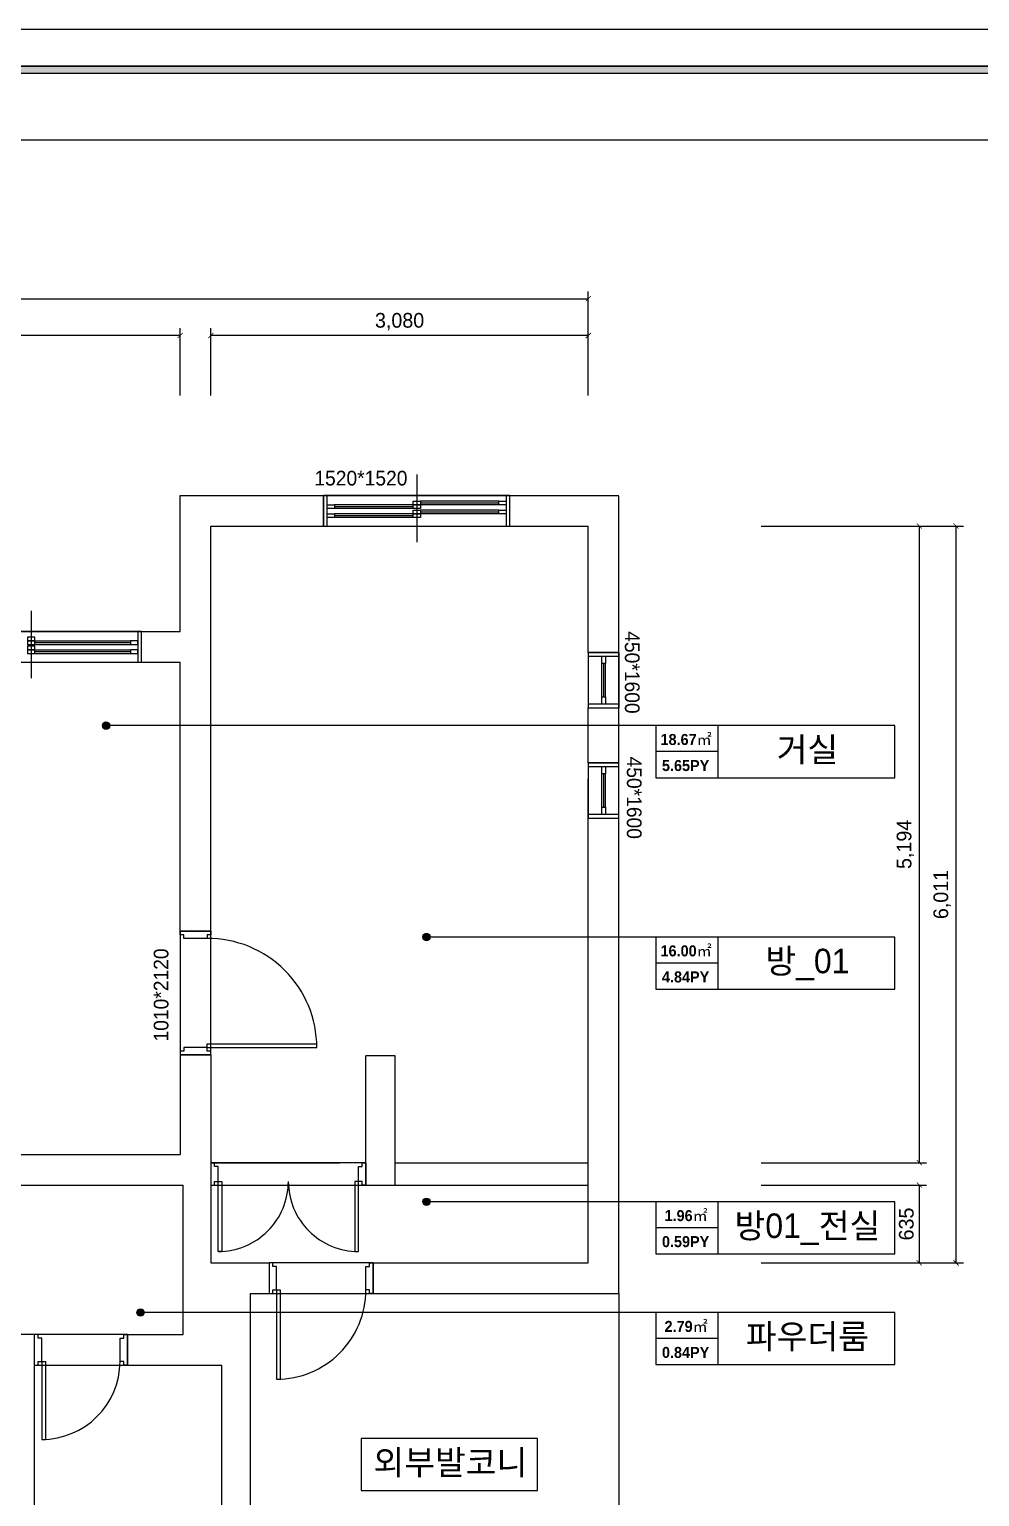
# Model space of a CAD drawing. Header units: inches. Extents: x 45519 to 207552, y -100391 to 47052.
# Drawn here: x 84424 to 92178, y 24437 to 36407 of the extents above; entities that cross this region are included whole.
import ezdxf
from ezdxf.enums import TextEntityAlignment as Align

# ---------------------------------------------------------------- set-up
doc = ezdxf.new("R2010")
doc.units = ezdxf.units.IN
doc.header["$LTSCALE"] = 100
doc.header["$MEASUREMENT"] = 0
doc.header["$PDSIZE"] = 700.071425
for name, color, linetype in [('0-ELC TEXT', 7, 'Continuous'), ('03-TEXT', 3, 'Continuous'), ('07-DIM', 1, 'Continuous'), ('2-con', 2, 'Continuous'), ('4-win', 4, 'Continuous'), ('7', 7, 'Continuous'), ('CO-BATH', 6, 'Continuous'), ('F-SYM', 7, 'Continuous'), ('fin', 5, 'Continuous'), ('FORM(YOURNAME)-11', 1, 'Continuous'), ('도면층4', 4, 'Continuous'), ('도면층5', 5, 'Continuous')]:
    doc.layers.add(name, color=color, linetype=linetype)
doc.styles.add('YOURNAME', font='HY울릉도M.TTF')
doc.styles.add('넥슨고딕', font='NEXONLv1GothicBold.ttf')
doc.styles.add('마감재', font='stylu.ttf')
doc.styles.add('코레일둥고', font='Korail_Round_Gothic_Medium.ttf')
doc.dimstyles.new('벽치수 Copy of DIM-50', dxfattribs={"dimscale": 60, "dimtxt": 2, "dimasz": 0.7, "dimexe": 1, "dimexo": 1, "dimgap": 0.7, "dimtad": 1, "dimdec": 0, "dimzin": 1, "dimdsep": 46, "dimlunit": 6, "dimtxsty": '마감재', "dimblk": 'ARCHTICK', "dimcen": -0.09, "dimclrd": 1, "dimclre": 1, "dimclrt": 3, "dimadec": 0, "dimazin": 0, "dimtfac": 1, "dimtdec": 0, "dimtix": 1, "dimtmove": 2, "dimatfit": 0, "dimldrblk": 'ARCHTICK', "dimfxl": 0, "dimtolj": 1, "dimtzin": 0, "dimarcsym": 0})

# ---------------------------------------------------------------- blocks, each defined once
blk = doc.blocks.new('FORM-PLAN')
at = {"layer": 'FORM(YOURNAME)-11'}
h = blk.add_hatch(color=256, dxfattribs=at)
h.dxf.hatch_style = 1
h.paths.add_polyline_path([(-71444, 55115), (10556, 55115), (10556, 54915), (-71444, 54915)])
h.paths.add_polyline_path([(-71444, -2085), (10556, -2085), (10556, -2285), (-71444, -2285)])
at = {"layer": 'Defpoints', "color": 158}
for points in [[(-71444, -2285), (10556, -2285), (10556, 55115), (-71444, 55115)], [(-69444, 53115), (-64, 53115), (-64, 1215), (-69444, 1215)]]:
    blk.add_lwpolyline(points, close=True, dxfattribs=at)
at = {"layer": 'FORM(YOURNAME)-11', "color": 250}
blk.add_lwpolyline([(-72444, -3285), (11556, -3285), (11556, 56115), (-72444, 56115)], close=True, dxfattribs=at)
at = {"layer": 'FORM(YOURNAME)-11'}
blk.add_lwpolyline([(-71444, 55115), (10556, 55115), (10556, 54915), (-71444, 54915)], close=True, dxfattribs=at)
at = {"layer": 'FORM(YOURNAME)-11', "color": 3, "style": 'YOURNAME'}
for tag, height, p in [('1', 450, (9905, 18188)), ('2', 450, (9905, 17544)), ('3', 450, (9905, 16257)), ('4', 450, (9905, 14326)), ('5', 515, (9905, 12009)), ('6', 515, (9905, 9757)), ('7', 515, (9905, 7504)), ('8', 515, (9905, 5252)), ('9', 515, (9905, 2999)), ('10', 515, (5655, 811)), ('11', 515, (9905, 747)), ('12', 515, (5655, -1441)), ('13', 515, (9905, -1441))]:
    blk.add_attdef(tag, text='', height=height, dxfattribs=at).set_placement(p, align=Align.MIDDLE_RIGHT)
blk = doc.blocks.new('*U423')
at = {"layer": 'F-SYM', "xscale": 0.3, "yscale": 0.3, "zscale": 0.3}
blk.add_blockref('FORM-PLAN', (93652, 19572), dxfattribs=at)
blk = doc.blocks.new('_ArchTick')
at = {"color": 0, "linetype": 'ByBlock', "const_width": 0.15}
blk.add_lwpolyline([(-0.5, -0.5), (0.5, 0.5)], dxfattribs=at)
blk = doc.blocks.new('*D47')
at = {"layer": '07-DIM', "color": 1, "lineweight": -2}
for p, q in [((77815, 33419), (77815, 34269)), ((88985, 33419), (88985, 34269)), ((77815, 34209), (88985, 34209))]:
    blk.add_line(p, q, dxfattribs=at)
at = {"layer": 'Defpoints', "color": 0}
for p in [(88985, 34209), (77815, 33359), (88985, 33359)]:
    blk.add_point(p, dxfattribs=at)
at = {"layer": '07-DIM', "color": 1, "lineweight": -2, "xscale": 42, "yscale": 42, "zscale": 42, "rotation": 180}
blk.add_blockref('_ArchTick', (77815, 34209), dxfattribs=at)
at = {"layer": '07-DIM', "color": 1, "lineweight": -2, "xscale": 42, "yscale": 42, "zscale": 42}
blk.add_blockref('_ArchTick', (88985, 34209), dxfattribs=at)
at = {"layer": '07-DIM', "color": 3, "insert": (83400, 34322), "char_height": 120, "attachment_point": 5, "style": '마감재'}
blk.add_mtext('\\A1;11,170', dxfattribs=at)
blk = doc.blocks.new('*D48')
at = {"layer": '07-DIM', "color": 1, "lineweight": -2}
for p, q in [((81435, 33399), (81435, 33969)), ((85655, 33909), (81435, 33909)), ((85655, 33419), (85655, 33969))]:
    blk.add_line(p, q, dxfattribs=at)
at = {"layer": 'Defpoints', "color": 0}
for p in [(81435, 33909), (81435, 33339), (85655, 33359)]:
    blk.add_point(p, dxfattribs=at)
at = {"layer": '07-DIM', "color": 1, "lineweight": -2, "xscale": 42, "yscale": 42, "zscale": 42, "rotation": 180}
blk.add_blockref('_ArchTick', (81435, 33909), dxfattribs=at)
at = {"layer": '07-DIM', "color": 1, "lineweight": -2, "xscale": 42, "yscale": 42, "zscale": 42}
blk.add_blockref('_ArchTick', (85655, 33909), dxfattribs=at)
at = {"layer": '07-DIM', "color": 3, "insert": (83545, 34022), "char_height": 120, "attachment_point": 5, "style": '마감재'}
blk.add_mtext('\\A1;4,220', dxfattribs=at)
blk = doc.blocks.new('*D49')
at = {"layer": '07-DIM', "color": 1, "lineweight": -2}
for p, q in [((85905, 33419), (85905, 33969)), ((88985, 33909), (85905, 33909)), ((88985, 33419), (88985, 33969))]:
    blk.add_line(p, q, dxfattribs=at)
at = {"layer": 'Defpoints', "color": 0}
for p in [(85905, 33909), (85905, 33359), (88985, 33359)]:
    blk.add_point(p, dxfattribs=at)
at = {"layer": '07-DIM', "color": 1, "lineweight": -2, "xscale": 42, "yscale": 42, "zscale": 42, "rotation": 180}
blk.add_blockref('_ArchTick', (85905, 33909), dxfattribs=at)
at = {"layer": '07-DIM', "color": 1, "lineweight": -2, "xscale": 42, "yscale": 42, "zscale": 42}
blk.add_blockref('_ArchTick', (88985, 33909), dxfattribs=at)
at = {"layer": '07-DIM', "color": 3, "insert": (87445, 34022), "char_height": 120, "attachment_point": 5, "style": '마감재'}
blk.add_mtext('\\A1;3,080', dxfattribs=at)
blk = doc.blocks.new('*D53')
at = {"layer": '07-DIM', "color": 1, "lineweight": -2}
for p, q in [((90395, 32355), (92045, 32355)), ((91985, 26344), (91985, 32355)), ((90395, 26344), (92045, 26344))]:
    blk.add_line(p, q, dxfattribs=at)
at = {"layer": 'Defpoints', "color": 0}
for p in [(90335, 32355), (91985, 32355), (90335, 26344)]:
    blk.add_point(p, dxfattribs=at)
at = {"layer": '07-DIM', "color": 1, "lineweight": -2, "xscale": 42, "yscale": 42, "zscale": 42}
for p, rotation in [((91985, 32355), 90), ((91985, 26344), 270)]:
    blk.add_blockref('_ArchTick', p, dxfattribs=dict(at, rotation=rotation))
at = {"layer": '07-DIM', "color": 3, "insert": (91872, 29349), "char_height": 120, "attachment_point": 5, "rotation": 90, "style": '마감재'}
blk.add_mtext('\\A1;6,011', dxfattribs=at)
blk = doc.blocks.new('*D54')
at = {"layer": '07-DIM', "color": 1, "lineweight": -2}
for p, q in [((90395, 32355), (91745, 32355)), ((91685, 32355), (91685, 27161)), ((90395, 27161), (91745, 27161))]:
    blk.add_line(p, q, dxfattribs=at)
at = {"layer": 'Defpoints', "color": 0}
for p in [(90335, 32355), (90335, 27161), (91685, 27161)]:
    blk.add_point(p, dxfattribs=at)
at = {"layer": '07-DIM', "color": 1, "lineweight": -2, "xscale": 42, "yscale": 42, "zscale": 42}
for p, rotation in [((91685, 32355), 90), ((91685, 27161), 270)]:
    blk.add_blockref('_ArchTick', p, dxfattribs=dict(at, rotation=rotation))
at = {"layer": '07-DIM', "color": 3, "insert": (91572, 29758), "char_height": 120, "attachment_point": 5, "rotation": 90, "style": '마감재'}
blk.add_mtext('\\A1;5,194', dxfattribs=at)
blk = doc.blocks.new('*D59')
at = {"layer": '07-DIM', "color": 1, "lineweight": -2}
for p, q in [((90395, 26979), (91745, 26979)), ((91685, 26979), (91685, 26344)), ((90395, 26344), (91745, 26344))]:
    blk.add_line(p, q, dxfattribs=at)
at = {"layer": 'Defpoints', "color": 0}
for p in [(90335, 26979), (90335, 26344), (91685, 26344)]:
    blk.add_point(p, dxfattribs=at)
at = {"layer": '07-DIM', "color": 1, "lineweight": -2, "xscale": 42, "yscale": 42, "zscale": 42}
for p, rotation in [((91685, 26979), 90), ((91685, 26344), 270)]:
    blk.add_blockref('_ArchTick', p, dxfattribs=dict(at, rotation=rotation))
at = {"layer": '07-DIM', "color": 3, "insert": (91580, 26661), "char_height": 120, "attachment_point": 5, "rotation": 90, "style": '마감재'}
blk.add_mtext('\\A1;635', dxfattribs=at)

msp = doc.modelspace()

# ---------------------------------------------------------------- hatches: boundary and pattern name
at = {"layer": '0-ELC TEXT'}
h = msp.add_hatch(color=256, dxfattribs=at)
h.dxf.hatch_style = 1
edge = h.paths.add_edge_path()
edge.add_arc((85050.3, 30726.6), 30, 0, 360)
h = msp.add_hatch(color=256, dxfattribs=at)
h.dxf.hatch_style = 1
edge = h.paths.add_edge_path()
edge.add_arc((87664.6, 29002.2), 30, 0, 360)
h = msp.add_hatch(color=256, dxfattribs=at)
h.dxf.hatch_style = 1
edge = h.paths.add_edge_path()
edge.add_arc((87664.6, 26842.6), 30, 0, 360)
h = msp.add_hatch(color=256, dxfattribs=at)
h.dxf.hatch_style = 1
edge = h.paths.add_edge_path()
edge.add_arc((85330.7, 25938.8), 30, 0, 360)

# ---------------------------------------------------------------- linework, layer by layer
for p, q in [((89534.9, 30726.6), (85050.3, 30726.6)), ((90044.5, 30302.1), (90044.5, 30726.6)), ((90044.5, 30514.4), (89534.9, 30514.4)), ((89534.9, 29002.2), (87664.6, 29002.2)), ((90044.5, 28577.7), (90044.5, 29002.2)), ((90044.5, 28789.9), (89534.9, 28789.9)), ((89534.9, 26842.6), (87664.6, 26842.6)), ((90044.5, 26418.1), (90044.5, 26842.6)), ((90044.5, 26630.3), (89534.9, 26630.3)), ((89534.9, 25938.8), (85330.7, 25938.8)), ((90044.5, 25514.3), (90044.5, 25938.8)), ((90044.5, 25726.6), (89534.9, 25726.6))]:
    msp.add_line(p, q, dxfattribs=at)
for points in [[(91484.5, 30726.6), (89534.9, 30726.6), (89534.9, 30302.1), (91484.5, 30302.1)], [(91484.5, 29002.2), (89534.9, 29002.2), (89534.9, 28577.7), (91484.5, 28577.7)], [(91484.5, 26842.6), (89534.9, 26842.6), (89534.9, 26418.1), (91484.5, 26418.1)], [(91484.5, 25938.8), (89534.9, 25938.8), (89534.9, 25514.3), (91484.5, 25514.3)], [(88571.3, 24911.5), (87131.3, 24911.5), (87131.3, 24487), (88571.3, 24487)]]:
    msp.add_lwpolyline(points, close=True, dxfattribs=at)
for centre in [(85050.3, 30726.6), (87664.6, 29002.2), (87664.6, 26842.6), (85330.7, 25938.8)]:
    msp.add_circle(centre, 30, dxfattribs=at)
at = {"layer": '2-con'}
for p, q in [((85654.9, 31493.8), (85654.9, 32604.8)), ((85654.9, 32604.8), (86824.9, 32604.8)), ((86824.9, 32354.8), (86824.9, 32604.8)), ((88344.9, 32354.8), (88344.9, 32604.8)), ((88344.9, 32604.8), (89234.9, 32604.8)), ((89234.9, 31322.4), (89234.9, 32599.8)), ((85904.9, 29050.8), (85904.9, 32354.8)), ((85904.9, 32354.8), (86824.9, 32354.8)), ((88344.9, 32354.8), (88984.9, 32354.8)), ((88984.9, 31322.4), (88984.9, 32354.8)), ((85339.9, 31243.8), (85339.9, 31493.8)), ((85339.9, 31493.8), (85654.9, 31493.8)), ((85339.9, 31243.8), (85654.9, 31243.8)), ((85654.9, 29050.8), (85654.9, 31243.8)), ((88984.9, 31322.4), (89234.9, 31322.4)), ((88984.9, 30422.4), (88984.9, 30872.4)), ((88984.9, 30872.4), (89234.9, 30872.4)), ((89234.9, 30422.4), (89234.9, 30872.4)), ((88984.9, 30422.4), (89234.9, 30422.4)), ((88984.9, 26343.8), (88984.9, 30293.8)), ((89234.9, 26093.8), (89234.9, 30293.8)), ((88984.9, 29972.4), (89234.9, 29972.4)), ((85654.9, 29050.8), (85904.9, 29050.8)), ((85654.9, 28040.8), (85904.9, 28040.8)), ((85654.9, 28040.8), (85654.9, 27228.8)), ((85904.9, 28040.8), (85904.9, 26343.8)), ((87169.9, 26978.8), (87169.9, 28032.4)), ((87409.9, 28032.4), (87169.9, 28032.4)), ((87409.9, 26978.8), (87409.9, 28032.4)), ((83159.9, 27228.8), (85654.9, 27228.8)), ((87409.9, 27160.8), (88984.9, 27160.8)), ((83159.9, 26978.8), (85679.9, 26978.8)), ((85679.9, 25758.8), (85679.9, 26978.8)), ((87169.9, 26978.8), (87409.9, 26978.8)), ((87409.9, 26978.8), (88984.9, 26978.8)), ((85904.9, 26343.8), (86379.9, 26343.8)), ((87229.9, 26093.8), (87229.9, 26343.8)), ((87229.9, 26343.8), (88984.9, 26343.8)), ((86229.9, 23288.8), (86229.9, 26093.8)), ((86229.9, 26093.8), (86379.9, 26093.8)), ((87229.9, 26093.8), (89234.9, 26093.8)), ((84464.9, 25758.8), (84319.9, 25758.8)), ((84464.9, 25758.8), (84464.9, 23538.8)), ((85224.9, 25508.8), (85224.9, 25758.8)), ((85224.9, 25758.8), (85679.9, 25758.8)), ((85224.9, 25508.8), (85994.9, 25508.8)), ((85994.9, 23538.8), (85994.9, 25508.8))]:
    msp.add_line(p, q, dxfattribs=at)
at = {"layer": '4-win'}
for points in [[(86824.9, 32604.8), (86824.9, 32354.8), (88344.9, 32354.8), (88344.9, 32604.8)], [(86824.9, 32604.8), (86824.9, 32354.8), (86854.9, 32354.8), (86854.9, 32604.8)], [(88314.9, 32604.8), (88314.9, 32354.8), (88344.9, 32354.8), (88344.9, 32604.8)], [(81754.9, 31493.8), (81754.9, 31243.8), (85339.9, 31243.8), (85339.9, 31493.8)], [(85309.9, 31493.8), (85309.9, 31243.8), (85339.9, 31243.8), (85339.9, 31493.8)], [(89234.9, 31322.4), (88984.9, 31322.4), (88984.9, 30872.4), (89234.9, 30872.4)], [(89234.9, 31322.4), (88984.9, 31322.4), (88984.9, 31292.4), (89234.9, 31292.4)], [(89234.9, 30902.4), (88984.9, 30902.4), (88984.9, 30872.4), (89234.9, 30872.4)], [(89234.9, 30422.4), (88984.9, 30422.4), (88984.9, 29972.4), (89234.9, 29972.4)], [(89234.9, 30422.4), (88984.9, 30422.4), (88984.9, 30392.4), (89234.9, 30392.4)], [(89234.9, 30002.4), (88984.9, 30002.4), (88984.9, 29972.4), (89234.9, 29972.4)]]:
    msp.add_lwpolyline(points, close=True, dxfattribs=at)
at = {"layer": 'CO-BATH'}
msp.add_line((85904.9, 27160.8), (86957.7, 27160.8), dxfattribs=at)
at = {"layer": 'fin'}
msp.add_line((89234.9, 26093.8), (89234.9, 23288.8), dxfattribs=at)
at = {"layer": '도면층4'}
for p, q in [((87584.9, 32774), (87584.9, 32224)), ((86824.9, 32604.8), (88344.9, 32604.8)), ((86914.9, 32514), (87556.2, 32514)), ((86914.9, 32440.2), (87556.2, 32440.2)), ((87616.2, 32544), (88254.9, 32544)), ((87616.2, 32470.2), (88254.9, 32470.2)), ((84439.9, 31663), (84439.9, 31113)), ((81754.9, 31493.8), (85339.9, 31493.8)), ((85249.9, 31403), (84468.6, 31403)), ((85249.9, 31329.2), (84468.6, 31329.2)), ((89234.9, 31322.4), (89234.9, 30872.4)), ((89109.9, 31232.4), (89109.9, 30962.4)), ((89109.9, 30332.4), (89109.9, 30062.4)), ((85874.9, 28130.8), (86769.9, 28130.8)), ((85874.9, 28100.8), (85874.9, 28130.8)), ((86770.4, 28100.8), (86770.4, 28130.8)), ((85654.9, 28040.8), (85904.9, 28040.8)), ((85904.9, 28040.8), (85654.9, 28040.8)), ((85874.9, 28100.8), (86770.4, 28100.8)), ((87229.9, 26343.8), (86379.9, 26343.8)), ((86439.9, 26123.8), (86439.9, 25393.8)), ((86439.9, 26123.8), (86469.9, 26123.8)), ((86469.9, 26123.8), (86469.9, 25394.4)), ((86379.9, 26093.8), (87229.9, 26093.8)), ((85224.9, 25758.8), (84464.9, 25758.8)), ((84464.9, 25508.8), (85224.9, 25508.8)), ((84524.9, 25538.8), (84524.9, 24903.3)), ((84524.9, 25538.8), (84554.9, 25538.8)), ((84554.9, 25538.8), (84554.9, 24903.8)), ((86439.9, 25393.8), (86469.9, 25393.8)), ((84524.9, 24903.3), (84554.9, 24903.3))]:
    msp.add_line(p, q, dxfattribs=at)
for points in [[(87556.2, 32529), (87556.2, 32559), (87616.2, 32559), (87616.2, 32529)], [(88254.9, 32529), (88254.9, 32559), (88314.9, 32559), (88314.9, 32529)], [(86854.9, 32499), (86854.9, 32529), (86914.9, 32529), (86914.9, 32499)], [(86854.9, 32425.2), (86854.9, 32455.2), (86914.9, 32455.2), (86914.9, 32425.2)], [(87556.2, 32499), (87556.2, 32529), (87616.2, 32529), (87616.2, 32499)], [(87556.2, 32455.2), (87556.2, 32485.2), (87616.2, 32485.2), (87616.2, 32455.2)], [(87556.2, 32425.2), (87556.2, 32455.2), (87616.2, 32455.2), (87616.2, 32425.2)], [(88254.9, 32455.2), (88254.9, 32485.2), (88314.9, 32485.2), (88314.9, 32455.2)], [(84468.6, 31418), (84468.6, 31448), (84408.6, 31448), (84408.6, 31418)], [(84468.6, 31388), (84468.6, 31418), (84408.6, 31418), (84408.6, 31388)], [(84468.6, 31344.2), (84468.6, 31374.2), (84408.6, 31374.2), (84408.6, 31344.2)], [(85309.9, 31388), (85309.9, 31418), (85249.9, 31418), (85249.9, 31388)], [(84468.6, 31314.2), (84468.6, 31344.2), (84408.6, 31344.2), (84408.6, 31314.2)], [(85309.9, 31314.2), (85309.9, 31344.2), (85249.9, 31344.2), (85249.9, 31314.2)], [(89094.9, 31292.4), (89124.9, 31292.4), (89124.9, 31232.4), (89094.9, 31232.4)], [(89094.9, 30962.4), (89124.9, 30962.4), (89124.9, 30902.4), (89094.9, 30902.4)], [(89094.9, 30392.4), (89124.9, 30392.4), (89124.9, 30332.4), (89094.9, 30332.4)], [(89094.9, 30062.4), (89124.9, 30062.4), (89124.9, 30002.4), (89094.9, 30002.4)], [(85654.9, 28040.8), (85904.9, 28040.8), (85904.9, 29050.8), (85654.9, 29050.8)], [(85904.9, 26978.8), (87169.9, 26978.8), (87169.9, 27160.8), (85904.9, 27160.8)], [(85994.9, 26437.6), (85964.9, 26437.6), (85964.9, 27008.8), (85994.9, 27008.8)], [(87079.9, 26437.6), (87109.9, 26437.6), (87109.9, 27008.8), (87079.9, 27008.8)]]:
    msp.add_lwpolyline(points, close=True, dxfattribs=at)
for points in [[(85904.9, 29050.8), (85904.9, 29020.8), (85874.9, 29020.8), (85874.9, 28990.8), (85684.9, 28990.8), (85684.9, 29020.8), (85654.9, 29020.8), (85654.9, 29050.8), (85904.9, 29050.8)], [(85904.9, 28040.8), (85904.9, 28070.8), (85874.9, 28070.8), (85874.9, 28100.8), (85684.9, 28100.8), (85684.9, 28070.8), (85654.9, 28070.8), (85654.9, 28040.8), (85904.9, 28040.8)], [(85904.9, 26978.8), (85934.9, 26978.8), (85934.9, 27008.8), (85964.9, 27008.8), (85964.9, 27130.8), (85934.9, 27130.8), (85934.9, 27160.8), (85904.9, 27160.8), (85904.9, 26978.8)], [(87169.9, 26978.8), (87139.9, 26978.8), (87139.9, 27008.8), (87109.9, 27008.8), (87109.9, 27130.8), (87139.9, 27130.8), (87139.9, 27160.8), (87169.9, 27160.8), (87169.9, 26978.8)], [(86379.9, 26093.8), (86409.9, 26093.8), (86409.9, 26123.8), (86439.9, 26123.8), (86439.9, 26313.8), (86409.9, 26313.8), (86409.9, 26343.8), (86379.9, 26343.8), (86379.9, 26093.8)], [(87229.9, 26093.8), (87199.9, 26093.8), (87199.9, 26123.8), (87169.9, 26123.8), (87169.9, 26313.8), (87199.9, 26313.8), (87199.9, 26343.8), (87229.9, 26343.8), (87229.9, 26093.8)], [(84464.9, 25508.8), (84494.9, 25508.8), (84494.9, 25538.8), (84524.9, 25538.8), (84524.9, 25728.8), (84494.9, 25728.8), (84494.9, 25758.8), (84464.9, 25758.8), (84464.9, 25508.8)], [(85224.9, 25508.8), (85194.9, 25508.8), (85194.9, 25538.8), (85164.9, 25538.8), (85164.9, 25728.8), (85194.9, 25728.8), (85194.9, 25758.8), (85224.9, 25758.8), (85224.9, 25508.8)]]:
    msp.add_lwpolyline(points, dxfattribs=at)
at = {"layer": '도면층5'}
for p, q in [((88254.9, 32559), (87616.2, 32559)), ((87556.2, 32529), (86914.9, 32529)), ((87556.2, 32499), (86914.9, 32499)), ((87556.2, 32455.2), (86914.9, 32455.2)), ((88254.9, 32529), (87616.2, 32529)), ((88254.9, 32485.2), (87616.2, 32485.2)), ((88254.9, 32455.2), (87616.2, 32455.2)), ((87556.2, 32425.2), (86914.9, 32425.2)), ((84468.6, 31418), (85249.9, 31418)), ((84468.6, 31388), (85249.9, 31388)), ((84468.6, 31344.2), (85249.9, 31344.2)), ((84468.6, 31314.2), (85249.9, 31314.2)), ((89094.9, 30962.4), (89094.9, 31232.4)), ((89124.9, 30962.4), (89124.9, 31232.4)), ((89094.9, 30062.4), (89094.9, 30332.4)), ((89124.9, 30062.4), (89124.9, 30332.4))]:
    msp.add_line(p, q, dxfattribs=at)
for centre, radius, start, end in [((85879.1, 28100.1), 890.7, 0.04721, 90.27377), ((85965.8, 27008.4), 571.6, 269.90503, 0.03933), ((87108.9, 27008.4), 571.6, 179.96067, 270.09497), ((86440.8, 26123.4), 729.1, 269.92552, 0.03084), ((84525.6, 25543.1), 639.3, 269.93459, 359.61603)]:
    msp.add_arc(centre, radius, start, end, dxfattribs=at)

# ---------------------------------------------------------------- block references
at = {"layer": '7'}
msp.add_blockref('*U423', (0, 0), dxfattribs=at)

# ---------------------------------------------------------------- texts
at = {"layer": '03-TEXT'}
for s, height, style, p in [('18.67㎡', 90, '넥슨고딕', (89782.8, 30568.5)), ('거실', 200, '코레일둥고', (90772.6, 30431.1)), ('5.65PY', 90, '넥슨고딕', (89778.7, 30356.2)), ('16.00㎡', 90, '넥슨고딕', (89782.8, 28844.1)), ('방_01', 200, '코레일둥고', (90772.6, 28706.6)), ('4.84PY', 90, '넥슨고딕', (89778.7, 28631.8)), ('1.96㎡', 90, '넥슨고딕', (89782.8, 26684.4)), ('방01_전실', 200, '코레일둥고', (90772.6, 26547)), ('0.59PY', 90, '넥슨고딕', (89778.7, 26472.2)), ('2.79㎡', 90, '넥슨고딕', (89782.8, 25780.7)), ('파우더룸', 200, '코레일둥고', (90772.6, 25643.2)), ('0.84PY', 90, '넥슨고딕', (89778.7, 25568.4)), ('외부발코니', 200, '코레일둥고', (87859.5, 24615.9))]:
    msp.add_text(s, height=height, dxfattribs=dict(at, style=style)).set_placement(p, align=Align.CENTER)
at = {"layer": '도면층4', "style": '코레일둥고'}
msp.add_text('1520*1520', height=120, dxfattribs=at).set_placement((86749.6, 32685.6))
for s, rotation, p in [('450*1600', 270, (89283.3, 31496.8)), ('450*1600', 270, (89299.5, 30474.4)), ('1010*2120', 90, (85559, 28149.6))]:
    msp.add_text(s, height=120, rotation=rotation, dxfattribs=at).set_placement(p)

# ---------------------------------------------------------------- dimensions: what is measured, and where the dimension line sits
at = {"layer": '07-DIM'}
for base, p1, p2, picture, middle in [((88984.9, 34208.8), (77814.9, 33358.8), (88984.9, 33358.8), '*D47', (83399.9, 34322.1)), ((81434.9, 33908.8), (85654.9, 33358.8), (81434.9, 33338.8), '*D48', (83544.9, 34022.1)), ((85904.9, 33908.8), (88984.9, 33358.8), (85904.9, 33358.8), '*D49', (87444.9, 34022.1))]:
    dim = msp.add_linear_dim(base=base, p1=p1, p2=p2, dimstyle='벽치수 Copy of DIM-50', dxfattribs=at)
    dim.commit()
    dim.dimension.update_dxf_attribs({"geometry": picture, "text_midpoint": middle})
for base, p1, p2, picture, middle in [((91984.9, 32354.8), (90334.9, 26343.8), (90334.9, 32354.8), '*D53', (91871.6, 29349.3)), ((91684.9, 27160.8), (90334.9, 32354.8), (90334.9, 27160.8), '*D54', (91572.1, 29757.8)), ((91684.9, 26343.8), (90334.9, 26978.8), (90334.9, 26343.8), '*D59', (91580.3, 26661.3))]:
    dim = msp.add_linear_dim(base=base, p1=p1, p2=p2, angle=90, dimstyle='벽치수 Copy of DIM-50', dxfattribs=at)
    dim.commit()
    dim.dimension.update_dxf_attribs({"geometry": picture, "text_midpoint": middle})

doc.saveas('drawing.dxf')
